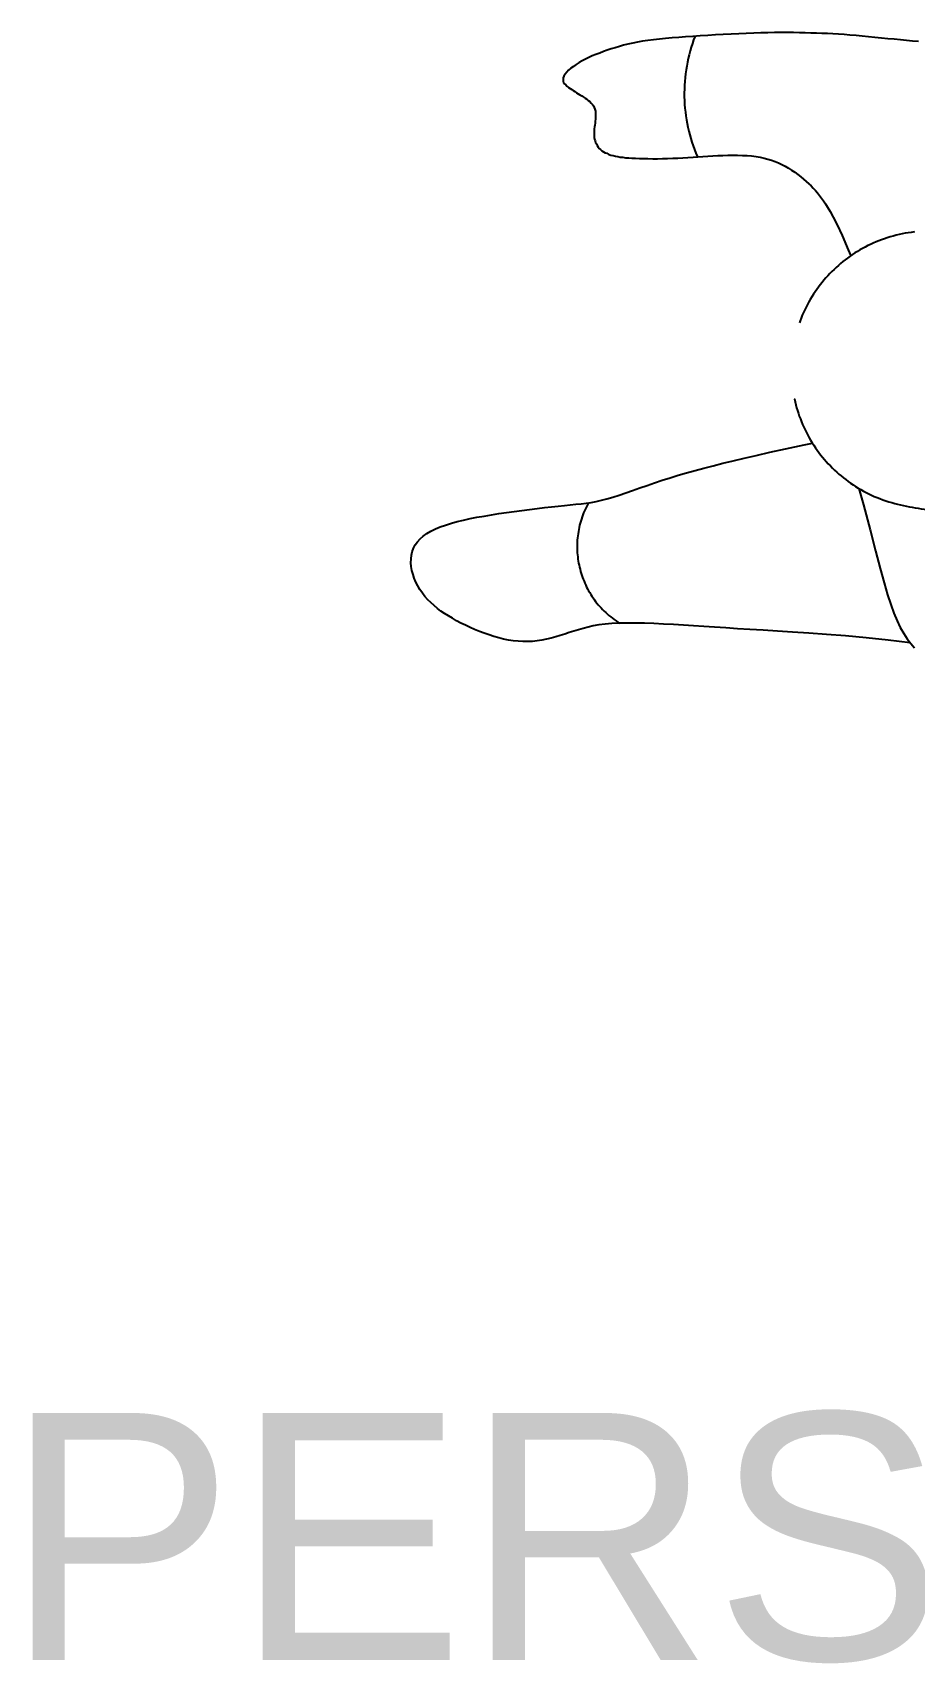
# Model space of a CAD drawing. Header units: millimetres. Extents: x 14385 to 129787, y 107826 to 186798.
# Drawn here: x 42551 to 43265, y 115610 to 116931 of the extents above; entities that cross this region are included whole.
import ezdxf
from ezdxf.enums import TextEntityAlignment as Align

# ---------------------------------------------------------------- set-up
doc = ezdxf.new("R2010")
doc.units = ezdxf.units.MM
doc.header["$LTSCALE"] = 1000
doc.linetypes.add('HIDDEN2', pattern=[0.1875, 0.125, -0.0625])
doc.styles.add('ar', font='arial.ttf')

msp = doc.modelspace()

# ---------------------------------------------------------------- linework, layer by layer
at = {"color": 59, "linetype": 'HIDDEN2'}
for p, q in [((43069, 116926.7), (43063.8, 116926.2)), ((43069, 116926.7), (43063.8, 116926.2)), ((43074.4, 116927.1), (43069, 116926.7)), ((43074.4, 116927.1), (43069, 116926.7)), ((43080, 116927.5), (43074.4, 116927.1)), ((43080, 116927.5), (43074.4, 116927.1)), ((43085.8, 116927.9), (43080, 116927.5)), ((43085.8, 116927.9), (43080, 116927.5)), ((43091.8, 116928.3), (43085.8, 116927.9)), ((43091.8, 116928.3), (43085.8, 116927.9)), ((43097.9, 116928.7), (43091.8, 116928.3)), ((43097.9, 116928.7), (43091.8, 116928.3)), ((43104.2, 116929), (43097.9, 116928.7)), ((43104.2, 116929), (43097.9, 116928.7)), ((43110.5, 116929.4), (43104.2, 116929)), ((43110.5, 116929.4), (43104.2, 116929)), ((43116.8, 116929.7), (43110.5, 116929.4)), ((43116.8, 116929.7), (43110.5, 116929.4)), ((43123, 116930), (43116.8, 116929.7)), ((43123, 116930), (43116.8, 116929.7)), ((43129.1, 116930.3), (43123, 116930)), ((43129.1, 116930.3), (43123, 116930)), ((43135.1, 116930.5), (43129.1, 116930.3)), ((43135.1, 116930.5), (43129.1, 116930.3)), ((43140.9, 116930.7), (43135.1, 116930.5)), ((43140.9, 116930.7), (43135.1, 116930.5)), ((43146.6, 116930.8), (43140.9, 116930.7)), ((43146.6, 116930.8), (43140.9, 116930.7)), ((43152, 116930.9), (43146.6, 116930.8)), ((43152, 116930.9), (43146.6, 116930.8)), ((43157.3, 116930.9), (43152, 116930.9)), ((43157.3, 116930.9), (43152, 116930.9)), ((43162.4, 116930.9), (43157.3, 116930.9)), ((43162.4, 116930.9), (43157.3, 116930.9)), ((43167.3, 116930.9), (43162.4, 116930.9)), ((43167.3, 116930.9), (43162.4, 116930.9)), ((43172.2, 116930.8), (43167.3, 116930.9)), ((43172.2, 116930.8), (43167.3, 116930.9)), ((43176.9, 116930.8), (43172.2, 116930.8)), ((43176.9, 116930.8), (43172.2, 116930.8)), ((43181.4, 116930.6), (43176.9, 116930.8)), ((43181.4, 116930.6), (43176.9, 116930.8)), ((43185.9, 116930.5), (43181.4, 116930.6)), ((43185.9, 116930.5), (43181.4, 116930.6)), ((43190.3, 116930.3), (43185.9, 116930.5)), ((43190.3, 116930.3), (43185.9, 116930.5)), ((43194.8, 116930.1), (43190.3, 116930.3)), ((43194.8, 116930.1), (43190.3, 116930.3)), ((43199.2, 116929.9), (43194.8, 116930.1)), ((43199.2, 116929.9), (43194.8, 116930.1)), ((43203.7, 116929.6), (43199.2, 116929.9)), ((43203.7, 116929.6), (43199.2, 116929.9)), ((43208.3, 116929.3), (43203.7, 116929.6)), ((43208.3, 116929.3), (43203.7, 116929.6)), ((43213.1, 116928.9), (43208.3, 116929.3)), ((43213.1, 116928.9), (43208.3, 116929.3)), ((43218, 116928.5), (43213.1, 116928.9)), ((43218, 116928.5), (43213.1, 116928.9)), ((43223, 116928.1), (43218, 116928.5)), ((43223, 116928.1), (43218, 116928.5)), ((43228.1, 116927.6), (43223, 116928.1)), ((43228.1, 116927.6), (43223, 116928.1)), ((43233.3, 116927.1), (43228.1, 116927.6)), ((43233.3, 116927.1), (43228.1, 116927.6)), ((43238.5, 116926.5), (43233.3, 116927.1)), ((43238.5, 116926.5), (43233.3, 116927.1)), ((43243.8, 116926), (43238.5, 116926.5)), ((43243.8, 116926), (43238.5, 116926.5)), ((43007.4, 116913.2), (43004.4, 116912)), ((43007.4, 116913.2), (43004.4, 116912)), ((43010.4, 116914.4), (43007.4, 116913.2)), ((43010.4, 116914.4), (43007.4, 116913.2)), ((43013.4, 116915.5), (43010.4, 116914.4)), ((43013.4, 116915.5), (43010.4, 116914.4)), ((43016.5, 116916.6), (43013.4, 116915.5)), ((43016.5, 116916.6), (43013.4, 116915.5)), ((43019.7, 116917.7), (43016.5, 116916.6)), ((43019.7, 116917.7), (43016.5, 116916.6)), ((43023, 116918.7), (43019.7, 116917.7)), ((43023, 116918.7), (43019.7, 116917.7)), ((43026.3, 116919.7), (43023, 116918.7)), ((43026.3, 116919.7), (43023, 116918.7)), ((43029.8, 116920.7), (43026.3, 116919.7)), ((43029.8, 116920.7), (43026.3, 116919.7)), ((43033.3, 116921.6), (43029.8, 116920.7)), ((43033.3, 116921.6), (43029.8, 116920.7)), ((43037.1, 116922.4), (43033.3, 116921.6)), ((43037.1, 116922.4), (43033.3, 116921.6)), ((43041, 116923.2), (43037.1, 116922.4)), ((43041, 116923.2), (43037.1, 116922.4)), ((43045.1, 116923.9), (43041, 116923.2)), ((43045.1, 116923.9), (43041, 116923.2)), ((43049.5, 116924.6), (43045.1, 116923.9)), ((43049.5, 116924.6), (43045.1, 116923.9)), ((43054, 116925.2), (43049.5, 116924.6)), ((43054, 116925.2), (43049.5, 116924.6)), ((43058.8, 116925.7), (43054, 116925.2)), ((43058.8, 116925.7), (43054, 116925.2)), ((43063.8, 116926.2), (43058.8, 116925.7)), ((43063.8, 116926.2), (43058.8, 116925.7)), ((43248.9, 116925.5), (43243.8, 116926)), ((43248.9, 116925.5), (43243.8, 116926)), ((43254, 116925), (43248.9, 116925.5)), ((43254, 116925), (43248.9, 116925.5)), ((43259, 116924.5), (43254, 116925)), ((43259, 116924.5), (43254, 116925)), ((43263.8, 116924), (43259, 116924.5)), ((43263.8, 116924), (43259, 116924.5)), ((43268.6, 116923.6), (43263.8, 116924)), ((43268.6, 116923.6), (43263.8, 116924)), ((42985.2, 116900.4), (42983.7, 116898.8)), ((42985.2, 116900.4), (42983.7, 116898.8)), ((42987, 116902), (42985.2, 116900.4)), ((42987, 116902), (42985.2, 116900.4)), ((42989.1, 116903.6), (42987, 116902)), ((42989.1, 116903.6), (42987, 116902)), ((42991.3, 116905.1), (42989.1, 116903.6)), ((42991.3, 116905.1), (42989.1, 116903.6)), ((42993.7, 116906.6), (42991.3, 116905.1)), ((42993.7, 116906.6), (42991.3, 116905.1)), ((42996.2, 116908.1), (42993.7, 116906.6)), ((42996.2, 116908.1), (42993.7, 116906.6)), ((42998.9, 116909.4), (42996.2, 116908.1)), ((42998.9, 116909.4), (42996.2, 116908.1)), ((43001.6, 116910.8), (42998.9, 116909.4)), ((43001.6, 116910.8), (42998.9, 116909.4)), ((43004.4, 116912), (43001.6, 116910.8)), ((43004.4, 116912), (43001.6, 116910.8)), ((42980.9, 116894.3), (42980.7, 116893)), ((42980.9, 116894.3), (42980.7, 116893)), ((42980.7, 116893), (42980.8, 116891.7)), ((42980.7, 116893), (42980.8, 116891.7)), ((42980.8, 116891.7), (42981.2, 116890.6)), ((42980.8, 116891.7), (42981.2, 116890.6)), ((42981.4, 116895.7), (42980.9, 116894.3)), ((42981.4, 116895.7), (42980.9, 116894.3)), ((42981.2, 116890.6), (42981.9, 116889.5)), ((42981.2, 116890.6), (42981.9, 116889.5)), ((42982.4, 116897.2), (42981.4, 116895.7)), ((42982.4, 116897.2), (42981.4, 116895.7)), ((42981.9, 116889.5), (42982.9, 116888.5)), ((42981.9, 116889.5), (42982.9, 116888.5)), ((42983.7, 116898.8), (42982.4, 116897.2)), ((42983.7, 116898.8), (42982.4, 116897.2)), ((42982.9, 116888.5), (42983.9, 116887.5)), ((42982.9, 116888.5), (42983.9, 116887.5)), ((42983.9, 116887.5), (42985.1, 116886.5)), ((42983.9, 116887.5), (42985.1, 116886.5)), ((42985.1, 116886.5), (42986.4, 116885.6)), ((42985.1, 116886.5), (42986.4, 116885.6)), ((42986.4, 116885.6), (42987.7, 116884.8)), ((42986.4, 116885.6), (42987.7, 116884.8)), ((42987.7, 116884.8), (42989, 116883.9)), ((42987.7, 116884.8), (42989, 116883.9)), ((42989, 116883.9), (42990.3, 116883.1)), ((42989, 116883.9), (42990.3, 116883.1)), ((42990.3, 116883.1), (42991.7, 116882.2)), ((42990.3, 116883.1), (42991.7, 116882.2)), ((42991.7, 116882.2), (42993, 116881.4)), ((42991.7, 116882.2), (42993, 116881.4)), ((42993, 116881.4), (42994.4, 116880.6)), ((42993, 116881.4), (42994.4, 116880.6)), ((42994.4, 116880.6), (42995.8, 116879.7)), ((42994.4, 116880.6), (42995.8, 116879.7)), ((42995.8, 116879.7), (42997.1, 116878.8)), ((42995.8, 116879.7), (42997.1, 116878.8)), ((42997.1, 116878.8), (42998.5, 116877.9)), ((42997.1, 116878.8), (42998.5, 116877.9)), ((42998.5, 116877.9), (42999.9, 116877)), ((42998.5, 116877.9), (42999.9, 116877)), ((42999.9, 116877), (43001.1, 116876)), ((42999.9, 116877), (43001.1, 116876)), ((43001.1, 116876), (43002.4, 116875)), ((43001.1, 116876), (43002.4, 116875)), ((43002.4, 116875), (43003.5, 116873.9)), ((43002.4, 116875), (43003.5, 116873.9)), ((43003.5, 116873.9), (43004.5, 116872.7)), ((43003.5, 116873.9), (43004.5, 116872.7)), ((43004.5, 116872.7), (43005.4, 116871.5)), ((43004.5, 116872.7), (43005.4, 116871.5)), ((43005.4, 116871.5), (43006, 116870.2)), ((43005.4, 116871.5), (43006, 116870.2)), ((43006, 116870.2), (43006.5, 116868.8)), ((43006, 116870.2), (43006.5, 116868.8)), ((43006.5, 116868.8), (43006.9, 116867.3)), ((43006.5, 116868.8), (43006.9, 116867.3)), ((43006.9, 116860.8), (43006.8, 116859.2)), ((43006.9, 116860.8), (43006.8, 116859.2)), ((43006.9, 116867.3), (43007, 116865.7)), ((43006.9, 116867.3), (43007, 116865.7)), ((43007.1, 116862.4), (43006.9, 116860.8)), ((43007.1, 116862.4), (43006.9, 116860.8)), ((43007, 116865.7), (43007.1, 116864.1)), ((43007, 116865.7), (43007.1, 116864.1)), ((43007.1, 116864.1), (43007.1, 116862.4)), ((43007.1, 116864.1), (43007.1, 116862.4)), ((43005.9, 116851.6), (43005.8, 116850.2)), ((43005.9, 116851.6), (43005.8, 116850.2)), ((43005.8, 116850.2), (43005.8, 116848.8)), ((43005.8, 116850.2), (43005.8, 116848.8)), ((43005.8, 116848.8), (43005.9, 116847.4)), ((43005.8, 116848.8), (43005.9, 116847.4)), ((43006, 116853.1), (43005.9, 116851.6)), ((43006, 116853.1), (43005.9, 116851.6)), ((43005.9, 116847.4), (43006, 116846)), ((43005.9, 116847.4), (43006, 116846)), ((43006.2, 116854.5), (43006, 116853.1)), ((43006.2, 116854.5), (43006, 116853.1)), ((43006.4, 116856), (43006.2, 116854.5)), ((43006.4, 116856), (43006.2, 116854.5)), ((43006.6, 116857.6), (43006.4, 116856)), ((43006.6, 116857.6), (43006.4, 116856)), ((43006.8, 116859.2), (43006.6, 116857.6)), ((43006.8, 116859.2), (43006.6, 116857.6)), ((43006, 116846), (43006.3, 116844.7)), ((43006, 116846), (43006.3, 116844.7)), ((43006.3, 116844.7), (43006.6, 116843.3)), ((43006.3, 116844.7), (43006.6, 116843.3)), ((43006.6, 116843.3), (43007.1, 116842)), ((43006.6, 116843.3), (43007.1, 116842)), ((43007.1, 116842), (43007.7, 116840.7)), ((43007.1, 116842), (43007.7, 116840.7)), ((43007.7, 116840.7), (43008.3, 116839.4)), ((43007.7, 116840.7), (43008.3, 116839.4)), ((43008.3, 116839.4), (43009.1, 116838.2)), ((43008.3, 116839.4), (43009.1, 116838.2)), ((43009.1, 116838.2), (43010, 116837.1)), ((43009.1, 116838.2), (43010, 116837.1)), ((43010, 116837.1), (43011, 116836.1)), ((43010, 116837.1), (43011, 116836.1)), ((43011, 116836.1), (43012.2, 116835.1)), ((43011, 116836.1), (43012.2, 116835.1)), ((43012.2, 116835.1), (43013.4, 116834.3)), ((43012.2, 116835.1), (43013.4, 116834.3)), ((43013.4, 116834.3), (43014.8, 116833.6)), ((43013.4, 116834.3), (43014.8, 116833.6)), ((43014.8, 116833.6), (43016.3, 116833.2)), ((43014.8, 116833.6), (43016.3, 116833.2)), ((43016.3, 116833.2), (43017.9, 116832.3)), ((43016.3, 116833.2), (43017.9, 116832.3)), ((43017.9, 116832.3), (43019.5, 116831.7)), ((43017.9, 116832.3), (43019.5, 116831.7)), ((43019.5, 116831.7), (43021.3, 116831.3)), ((43019.5, 116831.7), (43021.3, 116831.3)), ((43021.3, 116831.3), (43023.1, 116830.8)), ((43021.3, 116831.3), (43023.1, 116830.8)), ((43023.1, 116830.8), (43025, 116830.5)), ((43023.1, 116830.8), (43025, 116830.5)), ((43025, 116830.5), (43027, 116830.1)), ((43025, 116830.5), (43027, 116830.1)), ((43027, 116830.1), (43029.2, 116829.9)), ((43027, 116830.1), (43029.2, 116829.9)), ((43029.2, 116829.9), (43031.4, 116829.6)), ((43029.2, 116829.9), (43031.4, 116829.6)), ((43031.4, 116829.6), (43033.9, 116829.4)), ((43031.4, 116829.6), (43033.9, 116829.4)), ((43033.9, 116829.4), (43036.5, 116829.3)), ((43033.9, 116829.4), (43036.5, 116829.3)), ((43036.5, 116829.3), (43039.4, 116829.1)), ((43036.5, 116829.3), (43039.4, 116829.1)), ((43039.4, 116829.1), (43042.5, 116829)), ((43039.4, 116829.1), (43042.5, 116829)), ((43042.5, 116829), (43045.9, 116828.9)), ((43042.5, 116829), (43045.9, 116828.9)), ((43045.9, 116828.9), (43049.5, 116828.9)), ((43045.9, 116828.9), (43049.5, 116828.9)), ((43049.5, 116828.9), (43053.3, 116828.8)), ((43049.5, 116828.9), (43053.3, 116828.8)), ((43053.3, 116828.8), (43057.2, 116828.8)), ((43053.3, 116828.8), (43057.2, 116828.8)), ((43057.2, 116828.8), (43061.3, 116828.9)), ((43057.2, 116828.8), (43061.3, 116828.9)), ((43061.3, 116828.9), (43065.4, 116829)), ((43061.3, 116828.9), (43065.4, 116829)), ((43065.4, 116829), (43069.6, 116829.1)), ((43065.4, 116829), (43069.6, 116829.1)), ((43069.6, 116829.1), (43073.7, 116829.3)), ((43069.6, 116829.1), (43073.7, 116829.3)), ((43073.7, 116829.3), (43077.8, 116829.5)), ((43073.7, 116829.3), (43077.8, 116829.5)), ((43077.8, 116829.5), (43081.9, 116829.7)), ((43077.8, 116829.5), (43081.9, 116829.7)), ((43081.9, 116829.7), (43086, 116830)), ((43081.9, 116829.7), (43086, 116830)), ((43086, 116830), (43090, 116830.3)), ((43086, 116830), (43090, 116830.3)), ((43090, 116830.3), (43094, 116830.6)), ((43090, 116830.3), (43094, 116830.6)), ((43094, 116830.6), (43098, 116830.9)), ((43094, 116830.6), (43098, 116830.9)), ((43098, 116830.9), (43102, 116831.1)), ((43098, 116830.9), (43102, 116831.1)), ((43102, 116831.1), (43106, 116831.4)), ((43102, 116831.1), (43106, 116831.4)), ((43106, 116831.4), (43110.1, 116831.5)), ((43106, 116831.4), (43110.1, 116831.5)), ((43110.1, 116831.5), (43114.1, 116831.6)), ((43110.1, 116831.5), (43114.1, 116831.6)), ((43114.1, 116831.6), (43118.1, 116831.7)), ((43114.1, 116831.6), (43118.1, 116831.7)), ((43118.1, 116831.7), (43122.1, 116831.7)), ((43118.1, 116831.7), (43122.1, 116831.7)), ((43122.1, 116831.7), (43126, 116831.5)), ((43122.1, 116831.7), (43126, 116831.5)), ((43126, 116831.5), (43129.8, 116831.3)), ((43126, 116831.5), (43129.8, 116831.3)), ((43129.8, 116831.3), (43133.4, 116831)), ((43129.8, 116831.3), (43133.4, 116831)), ((43133.4, 116831), (43137, 116830.6)), ((43133.4, 116831), (43137, 116830.6)), ((43137, 116830.6), (43140.3, 116830)), ((43137, 116830.6), (43140.3, 116830)), ((43140.3, 116830), (43143.5, 116829.3)), ((43140.3, 116830), (43143.5, 116829.3)), ((43143.5, 116829.3), (43146.6, 116828.5)), ((43143.5, 116829.3), (43146.6, 116828.5)), ((43146.6, 116828.5), (43149.6, 116827.6)), ((43146.6, 116828.5), (43149.6, 116827.6)), ((43149.6, 116827.6), (43152.4, 116826.6)), ((43149.6, 116827.6), (43152.4, 116826.6)), ((43152.4, 116826.6), (43155.2, 116825.4)), ((43152.4, 116826.6), (43155.2, 116825.4)), ((43155.2, 116825.4), (43157.9, 116824.1)), ((43155.2, 116825.4), (43157.9, 116824.1)), ((43157.9, 116824.1), (43160.6, 116822.7)), ((43157.9, 116824.1), (43160.6, 116822.7)), ((43160.6, 116822.7), (43163.2, 116821.2)), ((43160.6, 116822.7), (43163.2, 116821.2)), ((43163.2, 116821.2), (43165.8, 116819.5)), ((43163.2, 116821.2), (43165.8, 116819.5)), ((43165.8, 116819.5), (43168.4, 116817.8)), ((43165.8, 116819.5), (43168.4, 116817.8)), ((43168.4, 116817.8), (43170.9, 116816)), ((43168.4, 116817.8), (43170.9, 116816)), ((43170.9, 116816), (43173.2, 116814.2)), ((43170.9, 116816), (43173.2, 116814.2)), ((43173.2, 116814.2), (43175.5, 116812.3)), ((43173.2, 116814.2), (43175.5, 116812.3)), ((43175.5, 116812.3), (43177.7, 116810.4)), ((43175.5, 116812.3), (43177.7, 116810.4)), ((43177.7, 116810.4), (43179.7, 116808.5)), ((43177.7, 116810.4), (43179.7, 116808.5)), ((43179.7, 116808.5), (43181.6, 116806.7)), ((43179.7, 116808.5), (43181.6, 116806.7)), ((43181.6, 116806.7), (43183.4, 116804.8)), ((43181.6, 116806.7), (43183.4, 116804.8)), ((43183.4, 116804.8), (43185.1, 116802.9)), ((43183.4, 116804.8), (43185.1, 116802.9)), ((43185.1, 116802.9), (43186.7, 116801)), ((43185.1, 116802.9), (43186.7, 116801)), ((43186.7, 116801), (43188.3, 116799)), ((43186.7, 116801), (43188.3, 116799)), ((43188.3, 116799), (43189.9, 116796.8)), ((43188.3, 116799), (43189.9, 116796.8)), ((43189.9, 116796.8), (43191.6, 116794.6)), ((43189.9, 116796.8), (43191.6, 116794.6)), ((43191.6, 116794.6), (43193.2, 116792.2)), ((43191.6, 116794.6), (43193.2, 116792.2)), ((43193.2, 116792.2), (43195, 116789.5)), ((43193.2, 116792.2), (43195, 116789.5)), ((43195, 116789.5), (43197.1, 116786.1)), ((43195, 116789.5), (43197.1, 116786.1)), ((43197.1, 116786.1), (43199.6, 116781.5)), ((43197.1, 116786.1), (43199.6, 116781.5)), ((43199.6, 116781.5), (43202.8, 116775.1)), ((43199.6, 116781.5), (43202.8, 116775.1)), ((43202.8, 116775.1), (43206.7, 116766.5)), ((43202.8, 116775.1), (43206.7, 116766.5)), ((43206.7, 116766.5), (43211.7, 116755)), ((43206.7, 116766.5), (43211.7, 116755)), ((43211.7, 116755), (43213.8, 116750.1)), ((43211.7, 116755), (43213.8, 116750.1)), ((43161, 116593.8), (43176.1, 116597)), ((43161, 116593.8), (43176.1, 116597)), ((43176.1, 116597), (43182.7, 116598.4)), ((43176.1, 116597), (43182.7, 116598.4)), ((43110.2, 116582), (43118.5, 116584)), ((43110.2, 116582), (43118.5, 116584)), ((43118.5, 116584), (43127.3, 116586.2)), ((43118.5, 116584), (43127.3, 116586.2)), ((43127.3, 116586.2), (43137, 116588.4)), ((43127.3, 116586.2), (43137, 116588.4)), ((43137, 116588.4), (43148.1, 116591)), ((43137, 116588.4), (43148.1, 116591)), ((43148.1, 116591), (43161, 116593.8)), ((43148.1, 116591), (43161, 116593.8)), ((43061.1, 116568.3), (43067.5, 116570.3)), ((43061.1, 116568.3), (43067.5, 116570.3)), ((43067.5, 116570.3), (43074, 116572.3)), ((43067.5, 116570.3), (43074, 116572.3)), ((43074, 116572.3), (43080.7, 116574.3)), ((43074, 116572.3), (43080.7, 116574.3)), ((43080.7, 116574.3), (43087.6, 116576.2)), ((43080.7, 116574.3), (43087.6, 116576.2)), ((43087.6, 116576.2), (43094.8, 116578.1)), ((43087.6, 116576.2), (43094.8, 116578.1)), ((43094.8, 116578.1), (43102.3, 116580)), ((43094.8, 116578.1), (43102.3, 116580)), ((43102.3, 116580), (43110.2, 116582)), ((43102.3, 116580), (43110.2, 116582)), ((43026.1, 116556.1), (43031.5, 116558)), ((43026.1, 116556.1), (43031.5, 116558)), ((43031.5, 116558), (43037, 116559.9)), ((43031.5, 116558), (43037, 116559.9)), ((43037, 116559.9), (43042.8, 116562)), ((43037, 116559.9), (43042.8, 116562)), ((43042.8, 116562), (43048.8, 116564.1)), ((43042.8, 116562), (43048.8, 116564.1)), ((43048.8, 116564.1), (43054.9, 116566.2)), ((43048.8, 116564.1), (43054.9, 116566.2)), ((43054.9, 116566.2), (43061.1, 116568.3)), ((43054.9, 116566.2), (43061.1, 116568.3)), ((43220.4, 116561.7), (43224, 116548.3)), ((43220.4, 116561.7), (43224, 116548.3)), ((42941.2, 116543), (42947.4, 116543.8)), ((42941.2, 116543), (42947.4, 116543.8)), ((42947.4, 116543.8), (42953.6, 116544.6)), ((42947.4, 116543.8), (42953.6, 116544.6)), ((42953.6, 116544.6), (42959.7, 116545.4)), ((42953.6, 116544.6), (42959.7, 116545.4)), ((42959.7, 116545.4), (42965.6, 116546.1)), ((42959.7, 116545.4), (42965.6, 116546.1)), ((42965.6, 116546.1), (42971.4, 116546.7)), ((42965.6, 116546.1), (42971.4, 116546.7)), ((42971.4, 116546.7), (42976.8, 116547.3)), ((42971.4, 116546.7), (42976.8, 116547.3)), ((42976.8, 116547.3), (42981.9, 116547.9)), ((42976.8, 116547.3), (42981.9, 116547.9)), ((42981.9, 116547.9), (42986.6, 116548.3)), ((42981.9, 116547.9), (42986.6, 116548.3)), ((42986.6, 116548.3), (42991.1, 116548.8)), ((42986.6, 116548.3), (42991.1, 116548.8)), ((42991.1, 116548.8), (42995.3, 116549.2)), ((42991.1, 116548.8), (42995.3, 116549.2)), ((42995.3, 116549.2), (42999.4, 116549.7)), ((42995.3, 116549.2), (42999.4, 116549.7)), ((42999.4, 116549.7), (43003.4, 116550.3)), ((42999.4, 116549.7), (43003.4, 116550.3)), ((43003.4, 116550.3), (43007.6, 116551)), ((43003.4, 116550.3), (43007.6, 116551)), ((43007.6, 116551), (43011.8, 116552)), ((43007.6, 116551), (43011.8, 116552)), ((43011.8, 116552), (43016.3, 116553.1)), ((43011.8, 116552), (43016.3, 116553.1)), ((43016.3, 116553.1), (43021.1, 116554.5)), ((43016.3, 116553.1), (43021.1, 116554.5)), ((43021.1, 116554.5), (43026.1, 116556.1)), ((43021.1, 116554.5), (43026.1, 116556.1)), ((43224, 116548.3), (43229.4, 116528)), ((43224, 116548.3), (43229.4, 116528)), ((42877.3, 116528.8), (42881.2, 116530.5)), ((42877.3, 116528.8), (42881.2, 116530.5)), ((42881.2, 116530.5), (42885.5, 116532)), ((42881.2, 116530.5), (42885.5, 116532)), ((42885.5, 116532), (42890.3, 116533.4)), ((42885.5, 116532), (42890.3, 116533.4)), ((42890.3, 116533.4), (42894.9, 116534.8)), ((42890.3, 116533.4), (42894.9, 116534.8)), ((42894.9, 116534.8), (42900.1, 116536)), ((42894.9, 116534.8), (42900.1, 116536)), ((42900.1, 116536), (42905.5, 116537.2)), ((42900.1, 116536), (42905.5, 116537.2)), ((42905.5, 116537.2), (42911, 116538.3)), ((42905.5, 116537.2), (42911, 116538.3)), ((42911, 116538.3), (42916.8, 116539.3)), ((42911, 116538.3), (42916.8, 116539.3)), ((42916.8, 116539.3), (42922.7, 116540.3)), ((42916.8, 116539.3), (42922.7, 116540.3)), ((42922.7, 116540.3), (42928.8, 116541.2)), ((42922.7, 116540.3), (42928.8, 116541.2)), ((42928.8, 116541.2), (42934.9, 116542.1)), ((42928.8, 116541.2), (42934.9, 116542.1)), ((42934.9, 116542.1), (42941.2, 116543)), ((42934.9, 116542.1), (42941.2, 116543)), ((42861, 116515.9), (42862.8, 116518.5)), ((42861, 116515.9), (42862.8, 116518.5)), ((42862.8, 116518.5), (42865, 116520.9)), ((42862.8, 116518.5), (42865, 116520.9)), ((42865, 116520.9), (42867.5, 116523.1)), ((42865, 116520.9), (42867.5, 116523.1)), ((42867.5, 116523.1), (42870.4, 116525.1)), ((42867.5, 116523.1), (42870.4, 116525.1)), ((42870.4, 116525.1), (42873.7, 116527)), ((42870.4, 116525.1), (42873.7, 116527)), ((42873.7, 116527), (42877.3, 116528.8)), ((42873.7, 116527), (42877.3, 116528.8)), ((43229.4, 116528), (43233.9, 116511)), ((43229.4, 116528), (43233.9, 116511)), ((42857.5, 116501.4), (42857.6, 116504.5)), ((42857.5, 116501.4), (42857.6, 116504.5)), ((42857.6, 116504.5), (42857.9, 116507.5)), ((42857.6, 116504.5), (42857.9, 116507.5)), ((42857.9, 116507.5), (42858.6, 116510.4)), ((42857.9, 116507.5), (42858.6, 116510.4)), ((42858.6, 116510.4), (42859.6, 116513.3)), ((42858.6, 116510.4), (42859.6, 116513.3)), ((42859.6, 116513.3), (42861, 116515.9)), ((42859.6, 116513.3), (42861, 116515.9)), ((43233.9, 116511), (43237.6, 116496.9)), ((43233.9, 116511), (43237.6, 116496.9)), ((42857.8, 116498.3), (42857.5, 116501.4)), ((42857.8, 116498.3), (42857.5, 116501.4)), ((42858.3, 116495.1), (42857.8, 116498.3)), ((42858.3, 116495.1), (42857.8, 116498.3)), ((42859.2, 116492), (42858.3, 116495.1)), ((42859.2, 116492), (42858.3, 116495.1)), ((42860.2, 116488.9), (42859.2, 116492)), ((42860.2, 116488.9), (42859.2, 116492)), ((43237.6, 116496.9), (43240.8, 116485.2)), ((43237.6, 116496.9), (43240.8, 116485.2)), ((42861.5, 116485.8), (42860.2, 116488.9)), ((42861.5, 116485.8), (42860.2, 116488.9)), ((42863.1, 116482.8), (42861.5, 116485.8)), ((42863.1, 116482.8), (42861.5, 116485.8)), ((42864.8, 116479.8), (42863.1, 116482.8)), ((42864.8, 116479.8), (42863.1, 116482.8)), ((42866.8, 116476.9), (42864.8, 116479.8)), ((42866.8, 116476.9), (42864.8, 116479.8)), ((43240.8, 116485.2), (43243.6, 116475.5)), ((43240.8, 116485.2), (43243.6, 116475.5)), ((42868.9, 116474.2), (42866.8, 116476.9)), ((42868.9, 116474.2), (42866.8, 116476.9)), ((42871.2, 116471.5), (42868.9, 116474.2)), ((42871.2, 116471.5), (42868.9, 116474.2)), ((42873.6, 116469.1), (42871.2, 116471.5)), ((42873.6, 116469.1), (42871.2, 116471.5)), ((42876.2, 116466.7), (42873.6, 116469.1)), ((42876.2, 116466.7), (42873.6, 116469.1)), ((42878.9, 116464.5), (42876.2, 116466.7)), ((42878.9, 116464.5), (42876.2, 116466.7)), ((42881.8, 116462.3), (42878.9, 116464.5)), ((42881.8, 116462.3), (42878.9, 116464.5)), ((43243.6, 116475.5), (43246.1, 116467.5)), ((43243.6, 116475.5), (43246.1, 116467.5)), ((43246.1, 116467.5), (43248.6, 116460.5)), ((43246.1, 116467.5), (43248.6, 116460.5)), ((42884.8, 116460.3), (42881.8, 116462.3)), ((42884.8, 116460.3), (42881.8, 116462.3)), ((42887.9, 116458.3), (42884.8, 116460.3)), ((42887.9, 116458.3), (42884.8, 116460.3)), ((42891.2, 116456.4), (42887.9, 116458.3)), ((42891.2, 116456.4), (42887.9, 116458.3)), ((42894.5, 116454.5), (42891.2, 116456.4)), ((42894.5, 116454.5), (42891.2, 116456.4)), ((42898, 116452.6), (42894.5, 116454.5)), ((42898, 116452.6), (42894.5, 116454.5)), ((42901.7, 116450.8), (42898, 116452.6)), ((42901.7, 116450.8), (42898, 116452.6)), ((42905.4, 116449.1), (42901.7, 116450.8)), ((42905.4, 116449.1), (42901.7, 116450.8)), ((43009.8, 116451), (43005.2, 116450.2)), ((43009.8, 116451), (43005.2, 116450.2)), ((43014.8, 116451.6), (43009.8, 116451)), ((43014.8, 116451.6), (43009.8, 116451)), ((43020.2, 116452.1), (43014.8, 116451.6)), ((43020.2, 116452.1), (43014.8, 116451.6)), ((43026.2, 116452.4), (43020.2, 116452.1)), ((43026.2, 116452.4), (43020.2, 116452.1)), ((43032.6, 116452.6), (43026.2, 116452.4)), ((43032.6, 116452.6), (43026.2, 116452.4)), ((43039.5, 116452.5), (43032.6, 116452.6)), ((43039.5, 116452.5), (43032.6, 116452.6)), ((43046.7, 116452.4), (43039.5, 116452.5)), ((43046.7, 116452.4), (43039.5, 116452.5)), ((43054.3, 116452.1), (43046.7, 116452.4)), ((43054.3, 116452.1), (43046.7, 116452.4)), ((43062.1, 116451.7), (43054.3, 116452.1)), ((43062.1, 116451.7), (43054.3, 116452.1)), ((43070.1, 116451.3), (43062.1, 116451.7)), ((43070.1, 116451.3), (43062.1, 116451.7)), ((43078.2, 116450.8), (43070.1, 116451.3)), ((43078.2, 116450.8), (43070.1, 116451.3)), ((43086.4, 116450.3), (43078.2, 116450.8)), ((43086.4, 116450.3), (43078.2, 116450.8)), ((43248.6, 116460.5), (43251.2, 116454.4)), ((43248.6, 116460.5), (43251.2, 116454.4)), ((43251.2, 116454.4), (43253.8, 116448.9)), ((43251.2, 116454.4), (43253.8, 116448.9)), ((42909.1, 116447.4), (42905.4, 116449.1)), ((42909.1, 116447.4), (42905.4, 116449.1)), ((42913, 116445.8), (42909.1, 116447.4)), ((42913, 116445.8), (42909.1, 116447.4)), ((42916.9, 116444.3), (42913, 116445.8)), ((42916.9, 116444.3), (42913, 116445.8)), ((42920.8, 116442.9), (42916.9, 116444.3)), ((42920.8, 116442.9), (42916.9, 116444.3)), ((42924.7, 116441.6), (42920.8, 116442.9)), ((42924.7, 116441.6), (42920.8, 116442.9)), ((42928.6, 116440.5), (42924.7, 116441.6)), ((42928.6, 116440.5), (42924.7, 116441.6)), ((42932.6, 116439.6), (42928.6, 116440.5)), ((42932.6, 116439.6), (42928.6, 116440.5)), ((42936.5, 116438.8), (42932.6, 116439.6)), ((42936.5, 116438.8), (42932.6, 116439.6)), ((42940.4, 116438.2), (42936.5, 116438.8)), ((42940.4, 116438.2), (42936.5, 116438.8)), ((42944.3, 116437.8), (42940.4, 116438.2)), ((42944.3, 116437.8), (42940.4, 116438.2)), ((42948.2, 116437.5), (42944.3, 116437.8)), ((42948.2, 116437.5), (42944.3, 116437.8)), ((42955.9, 116437.7), (42952.1, 116437.5)), ((42955.9, 116437.7), (42952.1, 116437.5)), ((42959.8, 116438.1), (42955.9, 116437.7)), ((42959.8, 116438.1), (42955.9, 116437.7)), ((42963.6, 116438.7), (42959.8, 116438.1)), ((42963.6, 116438.7), (42959.8, 116438.1)), ((42967.3, 116439.5), (42963.6, 116438.7)), ((42967.3, 116439.5), (42963.6, 116438.7)), ((42971.1, 116440.4), (42967.3, 116439.5)), ((42971.1, 116440.4), (42967.3, 116439.5)), ((42974.8, 116441.4), (42971.1, 116440.4)), ((42974.8, 116441.4), (42971.1, 116440.4)), ((42978.5, 116442.5), (42974.8, 116441.4)), ((42978.5, 116442.5), (42974.8, 116441.4)), ((42982.2, 116443.6), (42978.5, 116442.5)), ((42982.2, 116443.6), (42978.5, 116442.5)), ((42985.8, 116444.8), (42982.2, 116443.6)), ((42985.8, 116444.8), (42982.2, 116443.6)), ((42989.5, 116446), (42985.8, 116444.8)), ((42989.5, 116446), (42985.8, 116444.8)), ((42993.2, 116447.1), (42989.5, 116446)), ((42993.2, 116447.1), (42989.5, 116446)), ((42997, 116448.2), (42993.2, 116447.1)), ((42997, 116448.2), (42993.2, 116447.1)), ((43001, 116449.2), (42997, 116448.2)), ((43001, 116449.2), (42997, 116448.2)), ((43005.2, 116450.2), (43001, 116449.2)), ((43005.2, 116450.2), (43001, 116449.2)), ((43094.8, 116449.8), (43086.4, 116450.3)), ((43094.8, 116449.8), (43086.4, 116450.3)), ((43103.5, 116449.2), (43094.8, 116449.8)), ((43103.5, 116449.2), (43094.8, 116449.8)), ((43112.5, 116448.6), (43103.5, 116449.2)), ((43112.5, 116448.6), (43103.5, 116449.2)), ((43122, 116448), (43112.5, 116448.6)), ((43122, 116448), (43112.5, 116448.6)), ((43132.1, 116447.4), (43122, 116448)), ((43132.1, 116447.4), (43122, 116448)), ((43142.8, 116446.7), (43132.1, 116447.4)), ((43142.8, 116446.7), (43132.1, 116447.4)), ((43154.3, 116446), (43142.8, 116446.7)), ((43154.3, 116446), (43142.8, 116446.7)), ((43166.6, 116445.2), (43154.3, 116446)), ((43166.6, 116445.2), (43154.3, 116446)), ((43179.9, 116444.3), (43166.6, 116445.2)), ((43179.9, 116444.3), (43166.6, 116445.2)), ((43194.2, 116443.3), (43179.9, 116444.3)), ((43194.2, 116443.3), (43179.9, 116444.3)), ((43209.6, 116442.1), (43194.2, 116443.3)), ((43209.6, 116442.1), (43194.2, 116443.3)), ((43226.2, 116440.6), (43209.6, 116442.1)), ((43226.2, 116440.6), (43209.6, 116442.1)), ((43244, 116438.7), (43226.2, 116440.6)), ((43244, 116438.7), (43226.2, 116440.6)), ((43261.8, 116436.6), (43244, 116438.7)), ((43261.8, 116436.6), (43244, 116438.7)), ((43253.8, 116448.9), (43256.6, 116444.1)), ((43253.8, 116448.9), (43256.6, 116444.1)), ((43256.6, 116444.1), (43259.4, 116439.7)), ((43256.6, 116444.1), (43259.4, 116439.7)), ((43259.4, 116439.7), (43262.4, 116435.9)), ((43259.4, 116439.7), (43262.4, 116435.9)), ((42952.1, 116437.5), (42948.2, 116437.5)), ((42952.1, 116437.5), (42948.2, 116437.5)), ((43262.4, 116435.9), (43265.4, 116432.4)), ((43262.4, 116435.9), (43265.4, 116432.4))]:
    msp.add_line(p, q, dxfattribs=at)
for centre, radius, start, end in [((43207.4, 116881.6), 128.5, 158.8156, 203.5264), ((43207.4, 116881.6), 128.5, 158.8156, 203.5264), ((43277.6, 116658), 112.1, 96.3389, 255.3837), ((43277.6, 116658), 112.1, 96.3389, 255.3837), ((43301.2, 116748.6), 205.7, 255.3837, 298.5092), ((43301.2, 116748.6), 205.7, 255.3837, 298.5092), ((43065.2, 116514.5), 73.1, 150.9608, 238.1825), ((43065.2, 116514.5), 73.1, 150.9608, 238.1825)]:
    msp.add_arc(centre, radius, start, end, dxfattribs=at)

# ---------------------------------------------------------------- texts
at = {"style": 'ar'}
msp.add_text('PERSON10', height=200, dxfattribs=at).set_placement((43273.5, 115612.6), align=Align.CENTER)
msp.add_text('PERSON10', height=200, dxfattribs=at).set_placement((43273.5, 115612.6), align=Align.CENTER)

doc.saveas('drawing.dxf')
